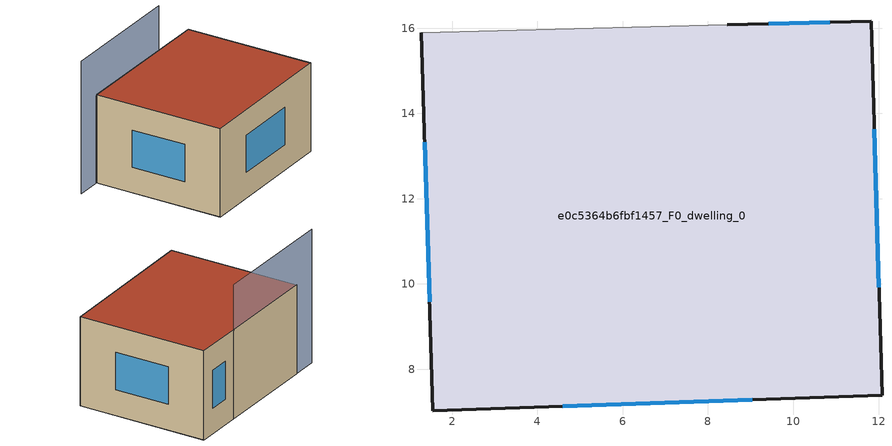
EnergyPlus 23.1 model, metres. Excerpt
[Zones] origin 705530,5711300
e0c5364b6fbf1457_F0_dwelling_0
 floor ground (EU_floor_Construction): 12.08,7.38 11.83,16.16 8.45,16.08 1.28,15.89 1.55,7.03 z0
 wall outside (EU_wall_Construction): 8.45,16.08 11.83,16.16 12.08,7.38 1.55,7.03 1.28,15.89 z0:6
 wall adiabatic (EU_wall_Construction): 1.28,15.89 8.45,16.08 z0:6
 window (EU_Window_Construction): 1.47,9.59 1.36,13.33 / 9.43,16.1 10.85,16.14 / 11.9,13.63 12.01,9.92 / 9.04,7.28 4.59,7.13 z1.73:4.27
 roof outside (EU_roof_Construction): 11.83,16.16 12.08,7.38 1.55,7.03 1.28,15.89 8.45,16.08 z6
shading: 8.45,16.08 -0.46,15.84 z0:9
[Building]
EU S2 Campaign: North Axis=0; Terrain=City; Solar Distribution=FullExterior
[Site:Location]
London: Latitude=51.5; Longitude=-0.5; Time Zone=0; Elevation=25
[SizingPeriod:WeatherFileDays]
AnnualSizingPeriod: Begin Month=1; Begin Day of Month=1; End Month=12; End Day of Month=31; Day of Week for Start Day=Monday; Use Weather File Daylight Saving Period=No; Use Weather File Rain and Snow Indicators=No
[MATERIAL]
EU_InternalMass_Material: Roughness=MediumRough; Thickness=0.1; Conductivity=1; Density=1800; Specific Heat=900; Thermal Absorptance=0.9; Solar Absorptance=0.7; Visible Absorptance=0.7
[MATERIAL:NOMASS] Roughness=MediumRough; Thermal Absorptance=0.9; Solar Absorptance=0.7; Visible Absorptance=0.7
Name | Thermal Resistance
EU_wall_NoMass | 0.724719
EU_roof_NoMass | 2.98947
EU_floor_NoMass | 2.39157
[WINDOWMATERIAL:SIMPLEGLAZINGSYSTEM]
EU_Window_SimpleGlazing: UFactor=2.63425; Solar Heat Gain Coefficient=0.76; Visible Transmittance=0.76
[CONSTRUCTION]
EU_wall_Construction: EU_wall_NoMass
EU_roof_Construction: EU_roof_NoMass
EU_floor_Construction: EU_floor_NoMass
EU_InternalMass_Construction: EU_InternalMass_Material
EU_Window_Construction: EU_Window_SimpleGlazing
[ZONE]
e0c5364b6fbf1457_F0_dwelling_0: Type=1; Multiplier=1; Ceiling Height=autocalculate; Volume=558.576; Floor Area=autocalculate; Part of Total Floor Area=Yes
[INTERNALMASS]
e0c5364b6fbf1457_F0_dwelling_0_EU_InternalMass: Construction=EU_InternalMass_Construction; Zone or ZoneList=e0c5364b6fbf1457_F0_dwelling_0; Surface Area=93.0957
[OTHEREQUIPMENT]
EU_Step8_InternalGain_e0c5364b6fbf1457_F0_dwelling_0_f000: Fuel Type=Electricity; Zone or ZoneList or Space or SpaceList=e0c5364b6fbf1457_F0_dwelling_0; Schedule=EU_Step8_GainSchedule_e0c5364b6fbf1457_F0_dwelling_0_f000; Design Level Calculation Method=Watts/Area; Power per Zone Floor Area=1; Fraction Latent=0; Fraction Radiant=0; Fraction Lost=0; Carbon Dioxide Generation Rate=0; EndUse Subcategory=EU_Step8_InternalGains
[ZONEVENTILATION:DESIGNFLOWRATE]
EU_ConstantAir_e0c5364b6fbf1457_F0_dwelling_0: Zone or ZoneList or Space or SpaceList=e0c5364b6fbf1457_F0_dwelling_0; Schedule=EU_AlwaysOn; Design Flow Rate Calculation Method=AirChanges/Hour; Air Changes per Hour=0.418135; Ventilation Type=Natural; Fan Pressure Rise=0; Fan Total Efficiency=1; Constant Term Coefficient=1; Temperature Term Coefficient=0; Velocity Term Coefficient=0; Velocity Squared Term Coefficient=0; Minimum Indoor Temperature=-100; Maximum Indoor Temperature=100; Delta Temperature=-100; Minimum Outdoor Temperature=-100; Maximum Outdoor Temperature=100; Maximum Wind Speed=40
[HVACTEMPLATE:THERMOSTAT]
EU_HeatOnly_e0c5364b6fbf1457_F0_dwelling_0: Constant Heating Setpoint=20; Constant Cooling Setpoint=50
[HVACTEMPLATE:ZONE:IDEALLOADSAIRSYSTEM]
e0c5364b6fbf1457_F0_dwelling_0: Template Thermostat=EU_HeatOnly_e0c5364b6fbf1457_F0_dwelling_0; System Availability Schedule=EU_AlwaysOn; Maximum Heating Supply Air Temperature=50; Minimum Cooling Supply Air Temperature=13; Maximum Heating Supply Air Humidity Ratio=0.0156; Minimum Cooling Supply Air Humidity Ratio=0.0077; Heating Limit=NoLimit; Cooling Limit=NoLimit; Heating Availability Schedule=EU_AlwaysOn; Cooling Availability Schedule=EU_CoolingOff; Dehumidification Control Type=ConstantSensibleHeatRatio; Cooling Sensible Heat Ratio=0.7; Dehumidification Setpoint=60; Humidification Control Type=None; Humidification Setpoint=30; Outdoor Air Method=None; Outdoor Air Flow Rate per Person=0.00944; Outdoor Air Flow Rate per Zone Floor Area=0; Outdoor Air Flow Rate per Zone=0; Demand Controlled Ventilation Type=None; Outdoor Air Economizer Type=NoEconomizer; Heat Recovery Type=None; Sensible Heat Recovery Effectiveness=0.7; Latent Heat Recovery Effectiveness=0.65
[SIZING:ZONE]
e0c5364b6fbf1457_F0_dwelling_0: Zone Cooling Design Supply Air Temperature Input Method=SupplyAirTemperature; Zone Cooling Design Supply Air Temperature=13; Zone Heating Design Supply Air Temperature Input Method=SupplyAirTemperature; Zone Heating Design Supply Air Temperature=50; Zone Cooling Design Supply Air Humidity Ratio=0.008; Zone Heating Design Supply Air Humidity Ratio=0.008; Cooling Design Air Flow Method=DesignDay; Cooling Design Air Flow Rate=0; Cooling Minimum Air Flow per Zone Floor Area=0.000762; Cooling Minimum Air Flow=0; Cooling Minimum Air Flow Fraction=0.2; Heating Design Air Flow Method=DesignDay; Heating Design Air Flow Rate=0; Heating Maximum Air Flow per Zone Floor Area=0.002032; Heating Maximum Air Flow=0.141576; Heating Maximum Air Flow Fraction=0.3; Account for Dedicated Outdoor Air System=No; Dedicated Outdoor Air System Control Strategy=NeutralSupplyAir; Dedicated Outdoor Air Low Setpoint Temperature for Design=autosize; Dedicated Outdoor Air High Setpoint Temperature for Design=autosize; Zone Load Sizing Method=Sensible Load Only No Latent Load; Zone Latent Cooling Design Supply Air Humidity Ratio Input Method=HumidityRatioDifference; Zone Cooling Design Supply Air Humidity Ratio Difference=0.005; Zone Latent Heating Design Supply Air Humidity Ratio Input Method=HumidityRatioDifference; Zone Humidification Design Supply Air Humidity Ratio Difference=0.005
[SCHEDULE:CONSTANT]
Name | Hourly Value
EU_AlwaysOn | 1
EU_CoolingOff | 0
[SCHEDULE:FILE]
EU_Step8_GainSchedule_e0c5364b6fbf1457_F0_dwelling_0_f000: File=../../schedules/e0c5364b6fbf1457/e0c5364b6fbf1457_F0_dwelling_0_f000_gain.csv; Column Number=1; Rows to Skip at Top=0; Number of Hours of Data=8760; Column Separator=Comma; Interpolate to Timestep=No; Minutes per Item=60; Adjust Schedule for Daylight Savings=Yes
